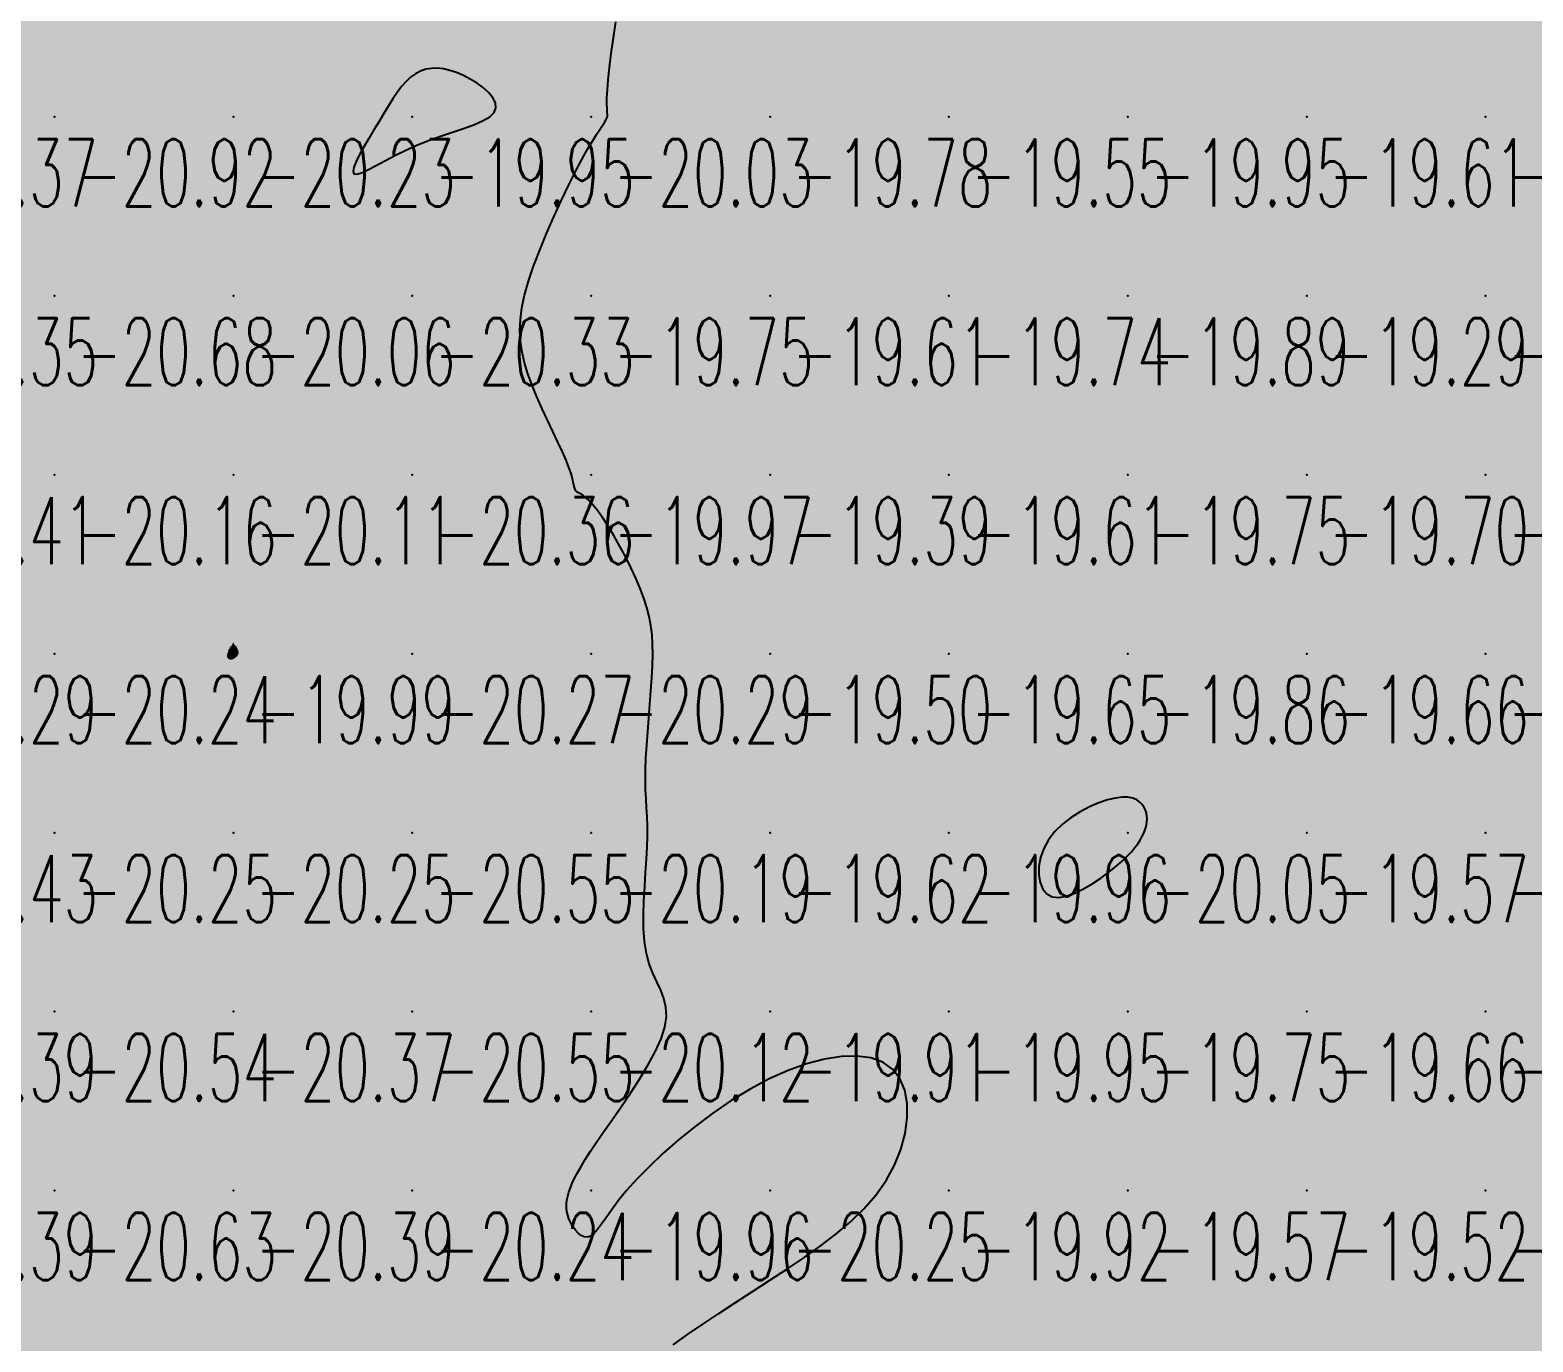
# Model space of a CAD drawing. Header units: millimetres. Extents: x 88261 to 90953, y 390274 to 392322.
# Drawn here: x 89158.9 to 89242.9, y 391318.8 to 391392.1 of the extents above; entities that cross this region are included whole.
import ezdxf
from ezdxf.enums import TextEntityAlignment as Align

# ---------------------------------------------------------------- set-up
doc = ezdxf.new("R2010")
doc.units = ezdxf.units.MM
doc.header["$LTSCALE"] = 25
for name, color, linetype in [('CN_04_00', 242, 'Continuous'), ('COTEAlt', 7, 'Continuous'), ('TN_COLORIAGE', 7, 'Continuous')]:
    doc.layers.add(name, color=color, linetype=linetype)
doc.styles.add('Simplex 1.0', font='Simplex.shx', dxfattribs={"width": 0.99, "height": 2.5})
doc.styles.get("Standard").update_dxf_attribs({"font": 'times.ttf'})

# ---------------------------------------------------------------- blocks, each defined once
blk = doc.blocks.new('COTE')
at = {"color": 0}
blk.add_point((0, 0), dxfattribs=at)
at = {"layer": 'COTEAlt'}
blk.add_attdef('ALT', text='', height=3.75, dxfattribs=at).set_placement((1.25, -1.25), align=Align.TOP_LEFT)

msp = doc.modelspace()

# ---------------------------------------------------------------- linework, layer by layer
at = {"layer": 'CN_04_00', "elevation": -20, "flags": 128}
msp.add_lwpolyline([(89194.835, 391318.624), (89195.639, 391319.188), (89196.496, 391319.772), (89197.395, 391320.371), (89198.324, 391320.982), (89199.275, 391321.602), (89200.234, 391322.226), (89201.192, 391322.852), (89202.135, 391323.486), (89203.05, 391324.133), (89203.924, 391324.8), (89204.742, 391325.493), (89205.493, 391326.22), (89206.163, 391326.985), (89206.737, 391327.797), (89207.205, 391328.655), (89207.561, 391329.541), (89207.8, 391330.429), (89207.918, 391331.294), (89207.912, 391332.112), (89207.776, 391332.857), (89207.506, 391333.503), (89207.099, 391334.028), (89206.553, 391334.409), (89205.883, 391334.649), (89205.104, 391334.754), (89204.236, 391334.731), (89203.294, 391334.585), (89202.295, 391334.324), (89201.258, 391333.953), (89200.199, 391333.479), (89199.134, 391332.912), (89198.08, 391332.267), (89197.051, 391331.565), (89196.062, 391330.825), (89195.128, 391330.066), (89194.264, 391329.309), (89193.484, 391328.572), (89192.804, 391327.875), (89192.234, 391327.235), (89191.764, 391326.658), (89191.379, 391326.146), (89191.064, 391325.704), (89190.806, 391325.333), (89190.588, 391325.037), (89190.397, 391324.819), (89190.218, 391324.683), (89190.039, 391324.628), (89189.861, 391324.646), (89189.687, 391324.726), (89189.521, 391324.856), (89189.366, 391325.025), (89189.227, 391325.221), (89189.107, 391325.434), (89189.01, 391325.651), (89188.938, 391325.864), (89188.891, 391326.074), (89188.869, 391326.281), (89188.87, 391326.491), (89188.894, 391326.704), (89188.939, 391326.924), (89189.005, 391327.152), (89189.09, 391327.393), (89189.195, 391327.649), (89189.325, 391327.928), (89189.486, 391328.237), (89189.683, 391328.586), (89189.922, 391328.981), (89190.21, 391329.432), (89190.552, 391329.947), (89190.954, 391330.533), (89191.417, 391331.195), (89191.921, 391331.916), (89192.44, 391332.678), (89192.949, 391333.458), (89193.422, 391334.239), (89193.834, 391334.999), (89194.159, 391335.718), (89194.373, 391336.376), (89194.457, 391336.96), (89194.429, 391337.484), (89194.314, 391337.967), (89194.139, 391338.43), (89193.928, 391338.894), (89193.706, 391339.379), (89193.5, 391339.905), (89193.335, 391340.492), (89193.23, 391341.155), (89193.18, 391341.88), (89193.172, 391342.647), (89193.197, 391343.438), (89193.242, 391344.231), (89193.296, 391345.008), (89193.347, 391345.749), (89193.384, 391346.435), (89193.398, 391347.051), (89193.392, 391347.61), (89193.373, 391348.129), (89193.347, 391348.628), (89193.318, 391349.123), (89193.295, 391349.632), (89193.282, 391350.175), (89193.286, 391350.768), (89193.311, 391351.425), (89193.354, 391352.134), (89193.409, 391352.88), (89193.47, 391353.645), (89193.533, 391354.413), (89193.592, 391355.168), (89193.642, 391355.894), (89193.677, 391356.574), (89193.693, 391357.196), (89193.686, 391357.768), (89193.653, 391358.304), (89193.591, 391358.816), (89193.497, 391359.316), (89193.369, 391359.818), (89193.203, 391360.335), (89192.997, 391360.878), (89192.749, 391361.457), (89192.468, 391362.06), (89192.162, 391362.669), (89191.841, 391363.27), (89191.515, 391363.844), (89191.194, 391364.377), (89190.887, 391364.851), (89190.603, 391365.251), (89190.351, 391365.564), (89190.131, 391365.799), (89189.941, 391365.971), (89189.779, 391366.092), (89189.645, 391366.177), (89189.536, 391366.238), (89189.451, 391366.29), (89189.389, 391366.347), (89189.347, 391366.421), (89189.317, 391366.52), (89189.289, 391366.651), (89189.253, 391366.823), (89189.201, 391367.041), (89189.123, 391367.314), (89189.009, 391367.649), (89188.851, 391368.053), (89188.641, 391368.53), (89188.39, 391369.069), (89188.11, 391369.658), (89187.813, 391370.284), (89187.513, 391370.932), (89187.221, 391371.591), (89186.952, 391372.245), (89186.716, 391372.883), (89186.526, 391373.495), (89186.386, 391374.091), (89186.299, 391374.683), (89186.266, 391375.284), (89186.293, 391375.909), (89186.38, 391376.571), (89186.531, 391377.283), (89186.749, 391378.058), (89187.033, 391378.903), (89187.373, 391379.8), (89187.752, 391380.724), (89188.157, 391381.649), (89188.573, 391382.551), (89188.984, 391383.405), (89189.377, 391384.186), (89189.737, 391384.868), (89190.052, 391385.434), (89190.321, 391385.891), (89190.548, 391386.254), (89190.734, 391386.537), (89190.883, 391386.755), (89190.997, 391386.922), (89191.078, 391387.053), (89191.129, 391387.163), (89191.154, 391387.266), (89191.16, 391387.379), (89191.153, 391387.522), (89191.141, 391387.712), (89191.132, 391387.967), (89191.134, 391388.305), (89191.154, 391388.745), (89191.2, 391389.304), (89191.276, 391389.993), (89191.377, 391390.787), (89191.495, 391391.654), (89191.623, 391392.562)], dxfattribs=at)
for points in [[(89177.151, 391384.035), (89177.413, 391384.116), (89177.767, 391384.279), (89178.202, 391384.507), (89178.707, 391384.778), (89179.271, 391385.075), (89179.884, 391385.379), (89180.535, 391385.671), (89181.21, 391385.936), (89181.89, 391386.176), (89182.553, 391386.399), (89183.176, 391386.611), (89183.737, 391386.82), (89184.214, 391387.031), (89184.585, 391387.252), (89184.828, 391387.49), (89184.927, 391387.749), (89184.896, 391388.023), (89184.755, 391388.305), (89184.524, 391388.587), (89184.224, 391388.861), (89183.873, 391389.119), (89183.494, 391389.352), (89183.105, 391389.554), (89182.724, 391389.718), (89182.355, 391389.84), (89181.999, 391389.921), (89181.655, 391389.958), (89181.325, 391389.951), (89181.01, 391389.899), (89180.711, 391389.8), (89180.427, 391389.653), (89180.159, 391389.458), (89179.903, 391389.217), (89179.656, 391388.933), (89179.412, 391388.61), (89179.168, 391388.25), (89178.919, 391387.857), (89178.661, 391387.434), (89178.39, 391386.984), (89178.105, 391386.512), (89177.818, 391386.035), (89177.547, 391385.569), (89177.307, 391385.134), (89177.115, 391384.747), (89176.988, 391384.426), (89176.941, 391384.189), (89176.992, 391384.055), (89177.151, 391384.035)], [(89169.985, 391357.016), (89169.972, 391357.041), (89169.964, 391357.071), (89169.961, 391357.107), (89169.962, 391357.147), (89169.968, 391357.192), (89169.978, 391357.242), (89169.994, 391357.298), (89170.015, 391357.359), (89170.04, 391357.422), (89170.068, 391357.486), (89170.099, 391357.546), (89170.131, 391357.601), (89170.165, 391357.647), (89170.198, 391357.682), (89170.231, 391357.703), (89170.262, 391357.707), (89170.292, 391357.698), (89170.319, 391357.676), (89170.345, 391357.645), (89170.369, 391357.608), (89170.391, 391357.567), (89170.412, 391357.524), (89170.43, 391357.482), (89170.446, 391357.443), (89170.459, 391357.408), (89170.47, 391357.375), (89170.478, 391357.344), (89170.481, 391357.314), (89170.481, 391357.284), (89170.476, 391357.254), (89170.466, 391357.224), (89170.45, 391357.192), (89170.43, 391357.16), (89170.406, 391357.128), (89170.379, 391357.096), (89170.348, 391357.066), (89170.315, 391357.039), (89170.281, 391357.014), (89170.246, 391356.994), (89170.21, 391356.978), (89170.175, 391356.967), (89170.141, 391356.96), (89170.108, 391356.958), (89170.077, 391356.96), (89170.049, 391356.967), (89170.024, 391356.979), (89170.002, 391356.995), (89169.985, 391357.016)], [(89215.553, 391346.353), (89215.375, 391345.848), (89215.283, 391345.348), (89215.275, 391344.873), (89215.347, 391344.445), (89215.499, 391344.086), (89215.726, 391343.815), (89216.027, 391343.654), (89216.398, 391343.617), (89216.823, 391343.692), (89217.286, 391343.857), (89217.77, 391344.094), (89218.259, 391344.382), (89218.735, 391344.701), (89219.183, 391345.032), (89219.586, 391345.355), (89219.93, 391345.652), (89220.218, 391345.924), (89220.456, 391346.174), (89220.651, 391346.403), (89220.809, 391346.616), (89220.936, 391346.814), (89221.039, 391347.002), (89221.123, 391347.181), (89221.193, 391347.354), (89221.25, 391347.522), (89221.292, 391347.687), (89221.318, 391347.849), (89221.327, 391348.01), (89221.317, 391348.17), (89221.287, 391348.33), (89221.235, 391348.491), (89221.16, 391348.653), (89221.057, 391348.809), (89220.921, 391348.951), (89220.746, 391349.072), (89220.527, 391349.162), (89220.259, 391349.215), (89219.936, 391349.222), (89219.554, 391349.174), (89219.11, 391349.067), (89218.621, 391348.901), (89218.106, 391348.679), (89217.584, 391348.405), (89217.075, 391348.081), (89216.598, 391347.71), (89216.173, 391347.296), (89215.82, 391346.842), (89215.553, 391346.353)]]:
    msp.add_lwpolyline(points, close=True, dxfattribs=at)
at = {"layer": 'TN_COLORIAGE', "color": 223}
for points in [[(89150.249, 391387.239, -20.708), (89160.249, 391387.239, -20.708), (89160.249, 391397.239, -20.708)], [(89150.249, 391397.239, -20.708), (89150.249, 391387.239, -20.708), (89160.249, 391397.239, -20.708)], [(89160.249, 391387.239, -20), (89169.553, 391396.544, -20), (89160.249, 391397.239, -20), (89169.364, 391397.239, -20)], [(89170.249, 391387.239, -20), (89178.577, 391387.239, -20), (89180.249, 391397.239, -20), (89180.249, 391390.175, -20)], [(89170.249, 391387.239, -20), (89170.249, 391394.973, -20), (89180.249, 391397.239, -20), (89174.024, 391397.239, -20)], [(89190.249, 391397.239, -20), (89182.988, 391389.978, -20), (89180.249, 391397.239, -20), (89180.249, 391390.175, -20)], [(89190.249, 391397.239, -20), (89182.988, 391389.978, -20), (89190.249, 391387.239, -20), (89186.433, 391387.239, -20)], [(89190.249, 391397.239, -20), (89192.393, 391397.239, -20), (89190.249, 391387.239, -20), (89190.846, 391387.837, -20)], [(89160.249, 391387.239, -20), (89169.553, 391396.544, -20), (89170.249, 391387.239, -20), (89170.249, 391394.973, -20)], [(89190.846, 391387.837, -20.029), (89191.42, 391387.239, -20.029), (89190.249, 391387.239, -20.029)], [(89150.249, 391377.239, -20.92), (89160.249, 391377.239, -20.92), (89160.249, 391387.239, -20.92)], [(89150.249, 391387.239, -20.92), (89150.249, 391377.239, -20.92), (89160.249, 391387.239, -20.92)], [(89160.249, 391377.239, -20.235), (89170.249, 391377.239, -20.235), (89170.249, 391387.239, -20.235)], [(89160.249, 391387.239, -20.235), (89160.249, 391377.239, -20.235), (89170.249, 391387.239, -20.235)], [(89170.249, 391387.239, -20), (89178.577, 391387.239, -20), (89170.249, 391377.239, -20), (89175.781, 391382.772, -20)], [(89180.249, 391377.239, -20), (89180.249, 391386.004, -20), (89190.249, 391387.239, -20), (89186.433, 391387.239, -20)], [(89180.249, 391377.239, -20), (89186.008, 391377.239, -20), (89190.249, 391387.239, -20), (89190.249, 391386.183, -20)], [(89190.249, 391386.183, -20.029), (89191.42, 391387.239, -20.029), (89190.249, 391387.239, -20.029)], [(89180.249, 391377.239, -20), (89180.249, 391386.004, -20), (89170.249, 391377.239, -20), (89175.781, 391382.772, -20)], [(89150.249, 391377.239, -20.679), (89150.249, 391367.239, -20.679), (89160.249, 391377.239, -20.679)], [(89150.249, 391367.239, -20.679), (89160.249, 391367.239, -20.679), (89160.249, 391377.239, -20.679)], [(89160.249, 391377.239, -20.058), (89160.249, 391367.239, -20.058), (89170.249, 391377.239, -20.058)], [(89160.249, 391367.239, -20.058), (89170.249, 391367.239, -20.058), (89170.249, 391377.239, -20.058)], [(89170.249, 391377.239, -20.334), (89170.249, 391367.239, -20.334), (89180.249, 391377.239, -20.334)], [(89170.249, 391367.239, -20.334), (89180.249, 391367.239, -20.334), (89180.249, 391377.239, -20.334)], [(89180.249, 391367.239, -20), (89186.215, 391373.205, -20), (89180.249, 391377.239, -20), (89186.008, 391377.239, -20)], [(89186.215, 391373.205, -20.364), (89189.431, 391367.239, -20.364), (89180.249, 391367.239, -20.364)], [(89150.249, 391367.239, -20.159), (89150.249, 391357.239, -20.159), (89160.249, 391367.239, -20.159)], [(89150.249, 391357.239, -20.159), (89160.249, 391357.239, -20.159), (89160.249, 391367.239, -20.159)], [(89160.249, 391367.239, -20.109), (89160.249, 391357.239, -20.109), (89170.249, 391367.239, -20.109)], [(89160.249, 391357.239, -20), (89169.94, 391357.239, -20), (89170.249, 391367.239, -20), (89170.249, 391357.884, -20)], [(89180.249, 391367.239, -20), (89170.451, 391357.442, -20), (89170.249, 391367.239, -20), (89170.249, 391357.884, -20)], [(89180.249, 391367.239, -20), (89170.451, 391357.442, -20), (89180.249, 391357.239, -20), (89170.524, 391357.239, -20)], [(89180.249, 391367.239, -20), (89189.431, 391367.239, -20), (89180.249, 391357.239, -20), (89189.164, 391366.155, -20)], [(89190.249, 391357.239, -20), (89190.249, 391366.224, -20), (89180.249, 391357.239, -20), (89189.164, 391366.155, -20)], [(89193.461, 391360.452, -20.287), (89190.249, 391366.224, -20.287), (89190.249, 391357.239, -20.287)], [(89193.461, 391360.452, -20.287), (89193.89, 391357.239, -20.287), (89190.249, 391357.239, -20.287)], [(89150.249, 391357.239, -20.236), (89150.249, 391347.239, -20.236), (89160.249, 391357.239, -20.236)], [(89150.249, 391347.239, -20.236), (89160.249, 391347.239, -20.236), (89160.249, 391357.239, -20.236)], [(89160.249, 391347.239, -20), (89169.956, 391356.947, -20), (89160.249, 391357.239, -20), (89169.94, 391357.239, -20)], [(89160.249, 391347.239, -20), (89169.956, 391356.947, -20), (89170.249, 391347.239, -20), (89170.249, 391356.944, -20)], [(89180.249, 391357.239, -20), (89170.524, 391357.239, -20), (89170.249, 391347.239, -20), (89170.249, 391356.944, -20)], [(89170.249, 391347.239, -20.266), (89180.249, 391347.239, -20.266), (89180.249, 391357.239, -20.266)], [(89180.249, 391357.239, -20.287), (89180.249, 391347.239, -20.287), (89190.249, 391357.239, -20.287)], [(89180.249, 391347.239, -20.287), (89190.249, 391347.239, -20.287), (89190.249, 391357.239, -20.287)], [(89190.249, 391357.239, -20), (89193.89, 391357.239, -20), (89190.249, 391347.239, -20), (89193.042, 391350.033, -20)], [(89193.042, 391350.033, -20.194), (89193.658, 391347.239, -20.194), (89190.249, 391347.239, -20.194)], [(89220.249, 391349.835, -20.048), (89214.85, 391347.239, -20.048), (89220.249, 391347.239, -20.048)], [(89221.477, 391348.468, -20.048), (89220.249, 391349.835, -20.048), (89220.249, 391347.239, -20.048)], [(89221.252, 391347.239, -20.048), (89221.477, 391348.468, -20.048), (89220.249, 391347.239, -20.048)], [(89150.249, 391347.239, -20.25), (89150.249, 391337.239, -20.25), (89160.249, 391347.239, -20.25)], [(89150.249, 391337.239, -20.25), (89160.249, 391337.239, -20.25), (89160.249, 391347.239, -20.25)], [(89160.249, 391347.239, -20.248), (89160.249, 391337.239, -20.248), (89170.249, 391347.239, -20.248)], [(89160.249, 391337.239, -20.248), (89170.249, 391337.239, -20.248), (89170.249, 391347.239, -20.248)], [(89170.249, 391347.239, -20.548), (89170.249, 391337.239, -20.548), (89180.249, 391347.239, -20.548)], [(89170.249, 391337.239, -20.548), (89180.249, 391337.239, -20.548), (89180.249, 391347.239, -20.548)], [(89180.249, 391347.239, -20.194), (89180.249, 391337.239, -20.194), (89190.249, 391347.239, -20.194)], [(89180.249, 391337.239, -20.194), (89190.249, 391337.239, -20.194), (89190.249, 391347.239, -20.194)], [(89190.249, 391347.239, -20), (89193.658, 391347.239, -20), (89190.249, 391337.239, -20), (89192.628, 391339.618, -20)], [(89215.266, 391342.257, -20.048), (89214.85, 391347.239, -20.048), (89220.249, 391347.239, -20.048)], [(89220.249, 391345.658, -20.048), (89215.266, 391342.257, -20.048), (89220.249, 391347.239, -20.048)], [(89221.252, 391347.239, -20.048), (89220.249, 391345.658, -20.048), (89220.249, 391347.239, -20.048)], [(89192.628, 391339.618, -20.117), (89195.84, 391337.239, -20.117), (89190.249, 391337.239, -20.117)], [(89150.249, 391337.239, -20.539), (89150.249, 391327.239, -20.539), (89160.249, 391337.239, -20.539)], [(89150.249, 391327.239, -20.539), (89160.249, 391327.239, -20.539), (89160.249, 391337.239, -20.539)], [(89160.249, 391337.239, -20.367), (89160.249, 391327.239, -20.367), (89170.249, 391337.239, -20.367)], [(89160.249, 391327.239, -20.367), (89170.249, 391327.239, -20.367), (89170.249, 391337.239, -20.367)], [(89170.249, 391337.239, -20.552), (89170.249, 391327.239, -20.552), (89180.249, 391337.239, -20.552)], [(89170.249, 391327.239, -20.552), (89180.249, 391327.239, -20.552), (89180.249, 391337.239, -20.552)], [(89180.249, 391337.239, -20.117), (89180.249, 391327.239, -20.117), (89190.249, 391337.239, -20.117)], [(89180.249, 391327.239, -20), (89188.89, 391327.239, -20), (89190.249, 391337.239, -20), (89190.249, 391329.68, -20)], [(89195.84, 391337.239, -20.117), (89190.249, 391329.68, -20.117), (89190.249, 391337.239, -20.117)], [(89200.249, 391334.508, -20.246), (89208.614, 391335.604, -20.246), (89200.249, 391327.239, -20.246)], [(89207.89, 391327.239, -20.246), (89208.614, 391335.604, -20.246), (89200.249, 391327.239, -20.246)], [(89200.249, 391334.508, -20.246), (89191.582, 391327.239, -20.246), (89200.249, 391327.239, -20.246)], [(89150.249, 391327.239, -20.629), (89150.249, 391317.239, -20.629), (89160.249, 391327.239, -20.629)], [(89150.249, 391317.239, -20.629), (89160.249, 391317.239, -20.629), (89160.249, 391327.239, -20.629)], [(89160.249, 391327.239, -20.391), (89160.249, 391317.239, -20.391), (89170.249, 391327.239, -20.391)], [(89160.249, 391317.239, -20.391), (89170.249, 391317.239, -20.391), (89170.249, 391327.239, -20.391)], [(89170.249, 391327.239, -20.241), (89170.249, 391317.239, -20.241), (89180.249, 391327.239, -20.241)], [(89170.249, 391317.239, -20.241), (89180.249, 391317.239, -20.241), (89180.249, 391327.239, -20.241)], [(89180.249, 391327.239, -20), (89188.89, 391327.239, -20), (89180.249, 391317.239, -20), (89188.73, 391325.721, -20)], [(89200.249, 391327.239, -20), (89191.582, 391327.239, -20), (89190.249, 391317.239, -20), (89190.249, 391323.784, -20)], [(89200.249, 391327.239, -20), (89200.249, 391322.219, -20), (89190.249, 391317.239, -20), (89192.519, 391317.239, -20)], [(89200.249, 391322.219, -20.246), (89207.89, 391327.239, -20.246), (89200.249, 391327.239, -20.246)], [(89180.249, 391317.239, -20), (89188.73, 391325.721, -20), (89190.249, 391317.239, -20), (89190.249, 391323.784, -20)]]:
    msp.add_solid(points, dxfattribs=at)
at = {"layer": 'TN_COLORIAGE', "color": 213}
for points in [[(89191.42, 391387.239, -19.542), (89190.846, 391387.837, -19.542), (89200.249, 391387.239, -19.542), (89200.249, 391397.239, -19.542)], [(89190.846, 391387.837, -19.542), (89192.393, 391397.239, -19.542), (89200.249, 391397.239, -19.542)], [(89200.249, 391397.239, -19.758), (89200.249, 391387.239, -19.758), (89210.249, 391397.239, -19.758)], [(89200.249, 391387.239, -19.758), (89210.249, 391387.239, -19.758), (89210.249, 391397.239, -19.758)], [(89210.249, 391397.239, -19.812), (89210.249, 391387.239, -19.812), (89220.249, 391397.239, -19.812)], [(89210.249, 391387.239, -19.812), (89220.249, 391387.239, -19.812), (89220.249, 391397.239, -19.812)], [(89220.249, 391397.239, -19.488), (89220.249, 391387.239, -19.488), (89230.249, 391397.239, -19.488)], [(89220.249, 391387.239, -19.488), (89230.249, 391387.239, -19.488), (89230.249, 391397.239, -19.488)], [(89230.249, 391397.239, -19.308), (89230.249, 391387.239, -19.308), (89240.249, 391397.239, -19.308)], [(89230.249, 391387.239, -19.308), (89240.249, 391387.239, -19.308), (89240.249, 391397.239, -19.308)], [(89249.733, 391396.723, -19.308), (89249.854, 391397.239, -19.308), (89240.249, 391387.239, -19.308), (89240.249, 391397.239, -19.308)], [(89250.249, 391396.317, -19.477), (89249.733, 391396.723, -19.477), (89250.249, 391387.239, -19.477), (89240.249, 391387.239, -19.477)], [(89180.249, 391390.175, -19.953), (89178.577, 391387.239, -19.953), (89180.249, 391387.239, -19.953)], [(89180.249, 391390.175, -19.953), (89182.988, 391389.978, -19.953), (89180.249, 391387.239, -19.953)], [(89186.433, 391387.239, -19.953), (89182.988, 391389.978, -19.953), (89180.249, 391387.239, -19.953)], [(89175.781, 391382.772, -19.953), (89178.577, 391387.239, -19.953), (89180.249, 391387.239, -19.953)], [(89175.781, 391382.772, -19.953), (89180.249, 391386.004, -19.953), (89180.249, 391387.239, -19.953)], [(89186.433, 391387.239, -19.953), (89180.249, 391386.004, -19.953), (89180.249, 391387.239, -19.953)], [(89190.249, 391377.239, -19.781), (89200.249, 391377.239, -19.781), (89200.249, 391387.239, -19.781)], [(89191.42, 391387.239, -19.754), (89190.249, 391386.183, -19.754), (89200.249, 391387.239, -19.754), (89190.249, 391377.239, -19.754)], [(89200.249, 391387.239, -19.547), (89200.249, 391377.239, -19.547), (89210.249, 391387.239, -19.547)], [(89200.249, 391377.239, -19.547), (89210.249, 391377.239, -19.547), (89210.249, 391387.239, -19.547)], [(89210.249, 391387.239, -19.946), (89210.249, 391377.239, -19.946), (89220.249, 391387.239, -19.946)], [(89210.249, 391377.239, -19.946), (89220.249, 391377.239, -19.946), (89220.249, 391387.239, -19.946)], [(89220.249, 391387.239, -19.605), (89220.249, 391377.239, -19.605), (89230.249, 391387.239, -19.605)], [(89220.249, 391377.239, -19.605), (89230.249, 391377.239, -19.605), (89230.249, 391387.239, -19.605)], [(89230.249, 391387.239, -19.477), (89230.249, 391377.239, -19.477), (89240.249, 391387.239, -19.477)], [(89230.249, 391377.239, -19.477), (89240.249, 391377.239, -19.477), (89240.249, 391387.239, -19.477)], [(89240.249, 391387.239, -19.72), (89240.249, 391377.239, -19.72), (89250.249, 391387.239, -19.72)], [(89240.249, 391377.239, -19.72), (89250.249, 391377.239, -19.72), (89250.249, 391387.239, -19.72)], [(89190.249, 391386.183, -19.754), (89186.008, 391377.239, -19.754), (89190.249, 391377.239, -19.754)], [(89186.008, 391377.239, -19.754), (89186.215, 391373.205, -19.754), (89190.249, 391377.239, -19.754)], [(89189.431, 391367.239, -19.754), (89186.215, 391373.205, -19.754), (89190.249, 391367.239, -19.754), (89190.249, 391377.239, -19.754)], [(89190.249, 391377.239, -19.612), (89190.249, 391367.239, -19.612), (89200.249, 391377.239, -19.612)], [(89190.249, 391367.239, -19.612), (89200.249, 391367.239, -19.612), (89200.249, 391377.239, -19.612)], [(89200.249, 391377.239, -19.738), (89200.249, 391367.239, -19.738), (89210.249, 391377.239, -19.738)], [(89200.249, 391367.239, -19.738), (89210.249, 391367.239, -19.738), (89210.249, 391377.239, -19.738)], [(89210.249, 391377.239, -19.891), (89210.249, 391367.239, -19.891), (89220.249, 391377.239, -19.891)], [(89210.249, 391367.239, -19.891), (89220.249, 391367.239, -19.891), (89220.249, 391377.239, -19.891)], [(89220.249, 391377.239, -19.285), (89220.249, 391367.239, -19.285), (89230.249, 391377.239, -19.285)], [(89220.249, 391367.239, -19.285), (89230.249, 391367.239, -19.285), (89230.249, 391377.239, -19.285)], [(89230.249, 391377.239, -19.437), (89230.249, 391367.239, -19.437), (89240.249, 391377.239, -19.437)], [(89230.249, 391367.239, -19.437), (89240.249, 391367.239, -19.437), (89240.249, 391377.239, -19.437)], [(89240.249, 391377.239, -19.231), (89240.249, 391367.239, -19.231), (89250.249, 391377.239, -19.231)], [(89240.249, 391367.239, -19), (89247.619, 391367.239, -19), (89250.249, 391377.239, -19), (89250.249, 391370.767, -19)], [(89189.164, 391366.155, -19.968), (89189.431, 391367.239, -19.968), (89190.249, 391367.239, -19.968)], [(89189.164, 391366.155, -19.968), (89190.249, 391366.224, -19.968), (89190.249, 391367.239, -19.968)], [(89190.249, 391366.224, -19.394), (89193.461, 391360.452, -19.394), (89190.249, 391367.239, -19.394), (89200.249, 391367.239, -19.394)], [(89193.89, 391357.239, -19.394), (89193.461, 391360.452, -19.394), (89200.249, 391357.239, -19.394), (89200.249, 391367.239, -19.394)], [(89200.249, 391367.239, -19.609), (89200.249, 391357.239, -19.609), (89210.249, 391367.239, -19.609)], [(89200.249, 391357.239, -19.609), (89210.249, 391357.239, -19.609), (89210.249, 391367.239, -19.609)], [(89210.249, 391367.239, -19.752), (89210.249, 391357.239, -19.752), (89220.249, 391367.239, -19.752)], [(89210.249, 391357.239, -19.752), (89220.249, 391357.239, -19.752), (89220.249, 391367.239, -19.752)], [(89220.249, 391367.239, -19.704), (89220.249, 391357.239, -19.704), (89230.249, 391367.239, -19.704)], [(89220.249, 391357.239, -19.704), (89230.249, 391357.239, -19.704), (89230.249, 391367.239, -19.704)], [(89230.249, 391367.239, -19.353), (89230.249, 391357.239, -19.353), (89240.249, 391367.239, -19.353)], [(89230.249, 391357.239, -19.353), (89240.249, 391357.239, -19.353), (89240.249, 391367.239, -19.353)], [(89240.249, 391357.239, -19), (89247.761, 391364.752, -19), (89240.249, 391367.239, -19), (89247.619, 391367.239, -19)], [(89247.761, 391364.752, -19.38), (89249.28, 391357.239, -19.38), (89240.249, 391357.239, -19.38)], [(89170.249, 391357.884, -19.992), (89169.94, 391357.239, -19.992), (89170.249, 391357.239, -19.992)], [(89170.249, 391357.884, -19.992), (89170.451, 391357.442, -19.992), (89170.249, 391357.239, -19.992)], [(89170.524, 391357.239, -19.992), (89170.451, 391357.442, -19.992), (89170.249, 391357.239, -19.992)], [(89169.94, 391357.239, -19.992), (89169.956, 391356.947, -19.992), (89170.249, 391357.239, -19.992)], [(89170.249, 391356.944, -19.992), (89169.956, 391356.947, -19.992), (89170.249, 391357.239, -19.992)], [(89170.249, 391356.944, -19.992), (89170.524, 391357.239, -19.992), (89170.249, 391357.239, -19.992)], [(89193.042, 391350.033, -19.499), (89193.89, 391357.239, -19.499), (89200.249, 391357.239, -19.499)], [(89193.658, 391347.239, -19.499), (89193.042, 391350.033, -19.499), (89200.249, 391347.239, -19.499), (89200.249, 391357.239, -19.499)], [(89200.249, 391357.239, -19.654), (89200.249, 391347.239, -19.654), (89210.249, 391357.239, -19.654)], [(89200.249, 391347.239, -19.654), (89210.249, 391347.239, -19.654), (89210.249, 391357.239, -19.654)], [(89210.249, 391357.239, -19.864), (89210.249, 391347.239, -19.864), (89220.249, 391357.239, -19.864)], [(89214.85, 391347.239, -19.864), (89220.249, 391349.835, -19.864), (89210.249, 391347.239, -19.864), (89220.249, 391357.239, -19.864)], [(89220.249, 391349.835, -19.659), (89221.477, 391348.468, -19.659), (89220.249, 391357.239, -19.659), (89230.249, 391357.239, -19.659)], [(89221.477, 391348.468, -19.572), (89221.252, 391347.239, -19.572), (89230.249, 391357.239, -19.572), (89230.249, 391347.239, -19.572)], [(89230.249, 391357.239, -19.38), (89230.249, 391347.239, -19.38), (89240.249, 391357.239, -19.38)], [(89230.249, 391347.239, -19.38), (89240.249, 391347.239, -19.38), (89240.249, 391357.239, -19.38)], [(89240.249, 391347.239, -19), (89249.316, 391356.306, -19), (89240.249, 391357.239, -19), (89249.28, 391357.239, -19)], [(89240.249, 391347.239, -19), (89249.316, 391356.306, -19), (89250.249, 391347.239, -19), (89250.249, 391354.386, -19)], [(89192.628, 391339.618, -19.625), (89193.658, 391347.239, -19.625), (89200.249, 391347.239, -19.625)], [(89195.84, 391337.239, -19.625), (89192.628, 391339.618, -19.625), (89200.249, 391337.239, -19.625), (89200.249, 391347.239, -19.625)], [(89200.249, 391347.239, -19.959), (89200.249, 391337.239, -19.959), (89210.249, 391347.239, -19.959)], [(89200.249, 391337.239, -19.959), (89210.249, 391337.239, -19.959), (89210.249, 391347.239, -19.959)], [(89214.85, 391347.239, -19.952), (89215.266, 391342.257, -19.952), (89210.249, 391347.239, -19.952), (89210.249, 391337.239, -19.952)], [(89220.249, 391345.658, -19.572), (89221.252, 391347.239, -19.572), (89220.249, 391337.239, -19.572), (89230.249, 391347.239, -19.572)], [(89220.249, 391337.239, -19.572), (89230.249, 391337.239, -19.572), (89230.249, 391347.239, -19.572)], [(89230.249, 391347.239, -19.397), (89230.249, 391337.239, -19.397), (89240.249, 391347.239, -19.397)], [(89230.249, 391337.239, -19.397), (89240.249, 391337.239, -19.397), (89240.249, 391347.239, -19.397)], [(89240.249, 391347.239, -19.102), (89240.249, 391337.239, -19.102), (89250.249, 391347.239, -19.102)], [(89240.249, 391337.239, -19.102), (89250.249, 391337.239, -19.102), (89250.249, 391347.239, -19.102)], [(89215.266, 391342.257, -19.746), (89220.249, 391345.658, -19.746), (89210.249, 391337.239, -19.746), (89220.249, 391337.239, -19.746)], [(89190.249, 391329.68, -19.908), (89195.84, 391337.239, -19.908), (89190.249, 391327.239, -19.908), (89200.249, 391337.239, -19.908)], [(89191.582, 391327.239, -19.908), (89200.249, 391334.508, -19.908), (89190.249, 391327.239, -19.908), (89200.249, 391337.239, -19.908)], [(89208.614, 391335.604, -19.908), (89200.249, 391334.508, -19.908), (89210.249, 391337.239, -19.908), (89200.249, 391337.239, -19.908)], [(89208.614, 391335.604, -19.924), (89207.89, 391327.239, -19.924), (89210.249, 391337.239, -19.924), (89210.249, 391327.239, -19.924)], [(89210.249, 391337.239, -19.746), (89210.249, 391327.239, -19.746), (89220.249, 391337.239, -19.746)], [(89210.249, 391327.239, -19.746), (89220.249, 391327.239, -19.746), (89220.249, 391337.239, -19.746)], [(89220.249, 391337.239, -19.664), (89220.249, 391327.239, -19.664), (89230.249, 391337.239, -19.664)], [(89220.249, 391327.239, -19.664), (89230.249, 391327.239, -19.664), (89230.249, 391337.239, -19.664)], [(89230.249, 391337.239, -19.506), (89230.249, 391327.239, -19.506), (89240.249, 391337.239, -19.506)], [(89230.249, 391327.239, -19.506), (89240.249, 391327.239, -19.506), (89240.249, 391337.239, -19.506)], [(89240.249, 391337.239, -19.33), (89240.249, 391327.239, -19.33), (89250.249, 391337.239, -19.33)], [(89240.249, 391327.239, -19.33), (89250.249, 391327.239, -19.33), (89250.249, 391337.239, -19.33)], [(89190.249, 391329.68, -19.962), (89188.89, 391327.239, -19.962), (89190.249, 391327.239, -19.962)], [(89188.73, 391325.721, -19.962), (89188.89, 391327.239, -19.962), (89190.249, 391327.239, -19.962)], [(89190.249, 391323.784, -19.962), (89188.73, 391325.721, -19.962), (89190.249, 391327.239, -19.962)], [(89190.249, 391323.784, -19.962), (89191.582, 391327.239, -19.962), (89190.249, 391327.239, -19.962)], [(89207.89, 391327.239, -19.756), (89200.249, 391322.219, -19.756), (89210.249, 391327.239, -19.756), (89200.249, 391317.239, -19.756)], [(89200.249, 391317.239, -19.924), (89210.249, 391317.239, -19.924), (89210.249, 391327.239, -19.924)], [(89210.249, 391327.239, -19.571), (89210.249, 391317.239, -19.571), (89220.249, 391327.239, -19.571)], [(89210.249, 391317.239, -19.571), (89220.249, 391317.239, -19.571), (89220.249, 391327.239, -19.571)], [(89220.249, 391327.239, -19.522), (89220.249, 391317.239, -19.522), (89230.249, 391327.239, -19.522)], [(89220.249, 391317.239, -19.522), (89230.249, 391317.239, -19.522), (89230.249, 391327.239, -19.522)], [(89230.249, 391327.239, -19.694), (89230.249, 391317.239, -19.694), (89240.249, 391327.239, -19.694)], [(89230.249, 391317.239, -19.694), (89240.249, 391317.239, -19.694), (89240.249, 391327.239, -19.694)], [(89240.249, 391327.239, -19.597), (89240.249, 391317.239, -19.597), (89250.249, 391327.239, -19.597)], [(89240.249, 391317.239, -19.597), (89250.249, 391317.239, -19.597), (89250.249, 391327.239, -19.597)], [(89192.519, 391317.239, -19.756), (89200.249, 391322.219, -19.756), (89200.249, 391317.239, -19.756)]]:
    msp.add_solid(points, dxfattribs=at)

# ---------------------------------------------------------------- block references
at = {"layer": 'COTEAlt'}
ref = msp.add_blockref('COTE', (89150.249, 391387.239), dxfattribs=at)
ref.add_attrib('ALT', '-20.37', dxfattribs={"height": 3.75, "style": 'Simplex 1.0', "width": 0.6}).set_placement((89151.499, 391385.989), align=Align.TOP_LEFT)
ref = msp.add_blockref('COTE', (89160.249, 391387.239), dxfattribs=at)
ref.add_attrib('ALT', '-20.92', dxfattribs={"height": 3.75, "style": 'Simplex 1.0', "width": 0.6}).set_placement((89161.499, 391385.989), align=Align.TOP_LEFT)
ref = msp.add_blockref('COTE', (89170.249, 391387.239), dxfattribs=at)
ref.add_attrib('ALT', '-20.23', dxfattribs={"height": 3.75, "style": 'Simplex 1.0', "width": 0.6}).set_placement((89171.499, 391385.989), align=Align.TOP_LEFT)
ref = msp.add_blockref('COTE', (89180.249, 391387.239), dxfattribs=at)
ref.add_attrib('ALT', '-19.95', dxfattribs={"height": 3.75, "style": 'Simplex 1.0', "width": 0.6}).set_placement((89181.499, 391385.989), align=Align.TOP_LEFT)
ref = msp.add_blockref('COTE', (89190.249, 391387.239), dxfattribs=at)
ref.add_attrib('ALT', '-20.03', dxfattribs={"height": 3.75, "style": 'Simplex 1.0', "width": 0.6}).set_placement((89191.499, 391385.989), align=Align.TOP_LEFT)
ref = msp.add_blockref('COTE', (89200.249, 391387.239), dxfattribs=at)
ref.add_attrib('ALT', '-19.78', dxfattribs={"height": 3.75, "style": 'Simplex 1.0', "width": 0.6}).set_placement((89201.499, 391385.989), align=Align.TOP_LEFT)
ref = msp.add_blockref('COTE', (89210.249, 391387.239), dxfattribs=at)
ref.add_attrib('ALT', '-19.55', dxfattribs={"height": 3.75, "style": 'Simplex 1.0', "width": 0.6}).set_placement((89211.499, 391385.989), align=Align.TOP_LEFT)
ref = msp.add_blockref('COTE', (89220.249, 391387.239), dxfattribs=at)
ref.add_attrib('ALT', '-19.95', dxfattribs={"height": 3.75, "style": 'Simplex 1.0', "width": 0.6}).set_placement((89221.499, 391385.989), align=Align.TOP_LEFT)
ref = msp.add_blockref('COTE', (89230.249, 391387.239), dxfattribs=at)
ref.add_attrib('ALT', '-19.61', dxfattribs={"height": 3.75, "style": 'Simplex 1.0', "width": 0.6}).set_placement((89231.499, 391385.989), align=Align.TOP_LEFT)
ref = msp.add_blockref('COTE', (89240.249, 391387.239), dxfattribs=at)
ref.add_attrib('ALT', '-19.48', dxfattribs={"height": 3.75, "style": 'Simplex 1.0', "width": 0.6}).set_placement((89241.499, 391385.989), align=Align.TOP_LEFT)
ref = msp.add_blockref('COTE', (89150.249, 391377.239), dxfattribs=at)
ref.add_attrib('ALT', '-20.35', dxfattribs={"height": 3.75, "style": 'Simplex 1.0', "width": 0.6}).set_placement((89151.499, 391375.989), align=Align.TOP_LEFT)
ref = msp.add_blockref('COTE', (89160.249, 391377.239), dxfattribs=at)
ref.add_attrib('ALT', '-20.68', dxfattribs={"height": 3.75, "style": 'Simplex 1.0', "width": 0.6}).set_placement((89161.499, 391375.989), align=Align.TOP_LEFT)
ref = msp.add_blockref('COTE', (89170.249, 391377.239), dxfattribs=at)
ref.add_attrib('ALT', '-20.06', dxfattribs={"height": 3.75, "style": 'Simplex 1.0', "width": 0.6}).set_placement((89171.499, 391375.989), align=Align.TOP_LEFT)
ref = msp.add_blockref('COTE', (89180.249, 391377.239), dxfattribs=at)
ref.add_attrib('ALT', '-20.33', dxfattribs={"height": 3.75, "style": 'Simplex 1.0', "width": 0.6}).set_placement((89181.499, 391375.989), align=Align.TOP_LEFT)
ref = msp.add_blockref('COTE', (89190.249, 391377.239), dxfattribs=at)
ref.add_attrib('ALT', '-19.75', dxfattribs={"height": 3.75, "style": 'Simplex 1.0', "width": 0.6}).set_placement((89191.499, 391375.989), align=Align.TOP_LEFT)
ref = msp.add_blockref('COTE', (89200.249, 391377.239), dxfattribs=at)
ref.add_attrib('ALT', '-19.61', dxfattribs={"height": 3.75, "style": 'Simplex 1.0', "width": 0.6}).set_placement((89201.499, 391375.989), align=Align.TOP_LEFT)
ref = msp.add_blockref('COTE', (89210.249, 391377.239), dxfattribs=at)
ref.add_attrib('ALT', '-19.74', dxfattribs={"height": 3.75, "style": 'Simplex 1.0', "width": 0.6}).set_placement((89211.499, 391375.989), align=Align.TOP_LEFT)
ref = msp.add_blockref('COTE', (89220.249, 391377.239), dxfattribs=at)
ref.add_attrib('ALT', '-19.89', dxfattribs={"height": 3.75, "style": 'Simplex 1.0', "width": 0.6}).set_placement((89221.499, 391375.989), align=Align.TOP_LEFT)
ref = msp.add_blockref('COTE', (89230.249, 391377.239), dxfattribs=at)
ref.add_attrib('ALT', '-19.29', dxfattribs={"height": 3.75, "style": 'Simplex 1.0', "width": 0.6}).set_placement((89231.499, 391375.989), align=Align.TOP_LEFT)
ref = msp.add_blockref('COTE', (89240.249, 391377.239), dxfattribs=at)
ref.add_attrib('ALT', '-19.44', dxfattribs={"height": 3.75, "style": 'Simplex 1.0', "width": 0.6}).set_placement((89241.499, 391375.989), align=Align.TOP_LEFT)
ref = msp.add_blockref('COTE', (89150.249, 391367.239), dxfattribs=at)
ref.add_attrib('ALT', '-20.41', dxfattribs={"height": 3.75, "style": 'Simplex 1.0', "width": 0.6}).set_placement((89151.499, 391365.989), align=Align.TOP_LEFT)
ref = msp.add_blockref('COTE', (89160.249, 391367.239), dxfattribs=at)
ref.add_attrib('ALT', '-20.16', dxfattribs={"height": 3.75, "style": 'Simplex 1.0', "width": 0.6}).set_placement((89161.499, 391365.989), align=Align.TOP_LEFT)
ref = msp.add_blockref('COTE', (89170.249, 391367.239), dxfattribs=at)
ref.add_attrib('ALT', '-20.11', dxfattribs={"height": 3.75, "style": 'Simplex 1.0', "width": 0.6}).set_placement((89171.499, 391365.989), align=Align.TOP_LEFT)
ref = msp.add_blockref('COTE', (89180.249, 391367.239), dxfattribs=at)
ref.add_attrib('ALT', '-20.36', dxfattribs={"height": 3.75, "style": 'Simplex 1.0', "width": 0.6}).set_placement((89181.499, 391365.989), align=Align.TOP_LEFT)
ref = msp.add_blockref('COTE', (89190.249, 391367.239), dxfattribs=at)
ref.add_attrib('ALT', '-19.97', dxfattribs={"height": 3.75, "style": 'Simplex 1.0', "width": 0.6}).set_placement((89191.499, 391365.989), align=Align.TOP_LEFT)
ref = msp.add_blockref('COTE', (89200.249, 391367.239), dxfattribs=at)
ref.add_attrib('ALT', '-19.39', dxfattribs={"height": 3.75, "style": 'Simplex 1.0', "width": 0.6}).set_placement((89201.499, 391365.989), align=Align.TOP_LEFT)
ref = msp.add_blockref('COTE', (89210.249, 391367.239), dxfattribs=at)
ref.add_attrib('ALT', '-19.61', dxfattribs={"height": 3.75, "style": 'Simplex 1.0', "width": 0.6}).set_placement((89211.499, 391365.989), align=Align.TOP_LEFT)
ref = msp.add_blockref('COTE', (89220.249, 391367.239), dxfattribs=at)
ref.add_attrib('ALT', '-19.75', dxfattribs={"height": 3.75, "style": 'Simplex 1.0', "width": 0.6}).set_placement((89221.499, 391365.989), align=Align.TOP_LEFT)
ref = msp.add_blockref('COTE', (89230.249, 391367.239), dxfattribs=at)
ref.add_attrib('ALT', '-19.70', dxfattribs={"height": 3.75, "style": 'Simplex 1.0', "width": 0.6}).set_placement((89231.499, 391365.989), align=Align.TOP_LEFT)
ref = msp.add_blockref('COTE', (89240.249, 391367.239), dxfattribs=at)
ref.add_attrib('ALT', '-19.35', dxfattribs={"height": 3.75, "style": 'Simplex 1.0', "width": 0.6}).set_placement((89241.499, 391365.989), align=Align.TOP_LEFT)
ref = msp.add_blockref('COTE', (89150.249, 391357.239), dxfattribs=at)
ref.add_attrib('ALT', '-20.29', dxfattribs={"height": 3.75, "style": 'Simplex 1.0', "width": 0.6}).set_placement((89151.499, 391355.989), align=Align.TOP_LEFT)
ref = msp.add_blockref('COTE', (89160.249, 391357.239), dxfattribs=at)
ref.add_attrib('ALT', '-20.24', dxfattribs={"height": 3.75, "style": 'Simplex 1.0', "width": 0.6}).set_placement((89161.499, 391355.989), align=Align.TOP_LEFT)
ref = msp.add_blockref('COTE', (89170.249, 391357.239), dxfattribs=at)
ref.add_attrib('ALT', '-19.99', dxfattribs={"height": 3.75, "style": 'Simplex 1.0', "width": 0.6}).set_placement((89171.499, 391355.989), align=Align.TOP_LEFT)
ref = msp.add_blockref('COTE', (89180.249, 391357.239), dxfattribs=at)
ref.add_attrib('ALT', '-20.27', dxfattribs={"height": 3.75, "style": 'Simplex 1.0', "width": 0.6}).set_placement((89181.499, 391355.989), align=Align.TOP_LEFT)
ref = msp.add_blockref('COTE', (89190.249, 391357.239), dxfattribs=at)
ref.add_attrib('ALT', '-20.29', dxfattribs={"height": 3.75, "style": 'Simplex 1.0', "width": 0.6}).set_placement((89191.499, 391355.989), align=Align.TOP_LEFT)
ref = msp.add_blockref('COTE', (89200.249, 391357.239), dxfattribs=at)
ref.add_attrib('ALT', '-19.50', dxfattribs={"height": 3.75, "style": 'Simplex 1.0', "width": 0.6}).set_placement((89201.499, 391355.989), align=Align.TOP_LEFT)
ref = msp.add_blockref('COTE', (89210.249, 391357.239), dxfattribs=at)
ref.add_attrib('ALT', '-19.65', dxfattribs={"height": 3.75, "style": 'Simplex 1.0', "width": 0.6}).set_placement((89211.499, 391355.989), align=Align.TOP_LEFT)
ref = msp.add_blockref('COTE', (89220.249, 391357.239), dxfattribs=at)
ref.add_attrib('ALT', '-19.86', dxfattribs={"height": 3.75, "style": 'Simplex 1.0', "width": 0.6}).set_placement((89221.499, 391355.989), align=Align.TOP_LEFT)
ref = msp.add_blockref('COTE', (89230.249, 391357.239), dxfattribs=at)
ref.add_attrib('ALT', '-19.66', dxfattribs={"height": 3.75, "style": 'Simplex 1.0', "width": 0.6}).set_placement((89231.499, 391355.989), align=Align.TOP_LEFT)
ref = msp.add_blockref('COTE', (89240.249, 391357.239), dxfattribs=at)
ref.add_attrib('ALT', '-19.38', dxfattribs={"height": 3.75, "style": 'Simplex 1.0', "width": 0.6}).set_placement((89241.499, 391355.989), align=Align.TOP_LEFT)
ref = msp.add_blockref('COTE', (89150.249, 391347.239), dxfattribs=at)
ref.add_attrib('ALT', '-20.43', dxfattribs={"height": 3.75, "style": 'Simplex 1.0', "width": 0.6}).set_placement((89151.499, 391345.989), align=Align.TOP_LEFT)
ref = msp.add_blockref('COTE', (89160.249, 391347.239), dxfattribs=at)
ref.add_attrib('ALT', '-20.25', dxfattribs={"height": 3.75, "style": 'Simplex 1.0', "width": 0.6}).set_placement((89161.499, 391345.989), align=Align.TOP_LEFT)
ref = msp.add_blockref('COTE', (89170.249, 391347.239), dxfattribs=at)
ref.add_attrib('ALT', '-20.25', dxfattribs={"height": 3.75, "style": 'Simplex 1.0', "width": 0.6}).set_placement((89171.499, 391345.989), align=Align.TOP_LEFT)
ref = msp.add_blockref('COTE', (89180.249, 391347.239), dxfattribs=at)
ref.add_attrib('ALT', '-20.55', dxfattribs={"height": 3.75, "style": 'Simplex 1.0', "width": 0.6}).set_placement((89181.499, 391345.989), align=Align.TOP_LEFT)
ref = msp.add_blockref('COTE', (89190.249, 391347.239), dxfattribs=at)
ref.add_attrib('ALT', '-20.19', dxfattribs={"height": 3.75, "style": 'Simplex 1.0', "width": 0.6}).set_placement((89191.499, 391345.989), align=Align.TOP_LEFT)
ref = msp.add_blockref('COTE', (89200.249, 391347.239), dxfattribs=at)
ref.add_attrib('ALT', '-19.62', dxfattribs={"height": 3.75, "style": 'Simplex 1.0', "width": 0.6}).set_placement((89201.499, 391345.989), align=Align.TOP_LEFT)
ref = msp.add_blockref('COTE', (89210.249, 391347.239), dxfattribs=at)
ref.add_attrib('ALT', '-19.96', dxfattribs={"height": 3.75, "style": 'Simplex 1.0', "width": 0.6}).set_placement((89211.499, 391345.989), align=Align.TOP_LEFT)
ref = msp.add_blockref('COTE', (89220.249, 391347.239), dxfattribs=at)
ref.add_attrib('ALT', '-20.05', dxfattribs={"height": 3.75, "style": 'Simplex 1.0', "width": 0.6}).set_placement((89221.499, 391345.989), align=Align.TOP_LEFT)
ref = msp.add_blockref('COTE', (89230.249, 391347.239), dxfattribs=at)
ref.add_attrib('ALT', '-19.57', dxfattribs={"height": 3.75, "style": 'Simplex 1.0', "width": 0.6}).set_placement((89231.499, 391345.989), align=Align.TOP_LEFT)
ref = msp.add_blockref('COTE', (89240.249, 391347.239), dxfattribs=at)
ref.add_attrib('ALT', '-19.40', dxfattribs={"height": 3.75, "style": 'Simplex 1.0', "width": 0.6}).set_placement((89241.499, 391345.989), align=Align.TOP_LEFT)
ref = msp.add_blockref('COTE', (89150.249, 391337.239), dxfattribs=at)
ref.add_attrib('ALT', '-20.39', dxfattribs={"height": 3.75, "style": 'Simplex 1.0', "width": 0.6}).set_placement((89151.499, 391335.989), align=Align.TOP_LEFT)
ref = msp.add_blockref('COTE', (89160.249, 391337.239), dxfattribs=at)
ref.add_attrib('ALT', '-20.54', dxfattribs={"height": 3.75, "style": 'Simplex 1.0', "width": 0.6}).set_placement((89161.499, 391335.989), align=Align.TOP_LEFT)
ref = msp.add_blockref('COTE', (89170.249, 391337.239), dxfattribs=at)
ref.add_attrib('ALT', '-20.37', dxfattribs={"height": 3.75, "style": 'Simplex 1.0', "width": 0.6}).set_placement((89171.499, 391335.989), align=Align.TOP_LEFT)
ref = msp.add_blockref('COTE', (89180.249, 391337.239), dxfattribs=at)
ref.add_attrib('ALT', '-20.55', dxfattribs={"height": 3.75, "style": 'Simplex 1.0', "width": 0.6}).set_placement((89181.499, 391335.989), align=Align.TOP_LEFT)
ref = msp.add_blockref('COTE', (89190.249, 391337.239), dxfattribs=at)
ref.add_attrib('ALT', '-20.12', dxfattribs={"height": 3.75, "style": 'Simplex 1.0', "width": 0.6}).set_placement((89191.499, 391335.989), align=Align.TOP_LEFT)
ref = msp.add_blockref('COTE', (89200.249, 391337.239), dxfattribs=at)
ref.add_attrib('ALT', '-19.91', dxfattribs={"height": 3.75, "style": 'Simplex 1.0', "width": 0.6}).set_placement((89201.499, 391335.989), align=Align.TOP_LEFT)
ref = msp.add_blockref('COTE', (89210.249, 391337.239), dxfattribs=at)
ref.add_attrib('ALT', '-19.95', dxfattribs={"height": 3.75, "style": 'Simplex 1.0', "width": 0.6}).set_placement((89211.499, 391335.989), align=Align.TOP_LEFT)
ref = msp.add_blockref('COTE', (89220.249, 391337.239), dxfattribs=at)
ref.add_attrib('ALT', '-19.75', dxfattribs={"height": 3.75, "style": 'Simplex 1.0', "width": 0.6}).set_placement((89221.499, 391335.989), align=Align.TOP_LEFT)
ref = msp.add_blockref('COTE', (89230.249, 391337.239), dxfattribs=at)
ref.add_attrib('ALT', '-19.66', dxfattribs={"height": 3.75, "style": 'Simplex 1.0', "width": 0.6}).set_placement((89231.499, 391335.989), align=Align.TOP_LEFT)
ref = msp.add_blockref('COTE', (89240.249, 391337.239), dxfattribs=at)
ref.add_attrib('ALT', '-19.51', dxfattribs={"height": 3.75, "style": 'Simplex 1.0', "width": 0.6}).set_placement((89241.499, 391335.989), align=Align.TOP_LEFT)
ref = msp.add_blockref('COTE', (89150.249, 391327.239), dxfattribs=at)
ref.add_attrib('ALT', '-20.39', dxfattribs={"height": 3.75, "style": 'Simplex 1.0', "width": 0.6}).set_placement((89151.499, 391325.989), align=Align.TOP_LEFT)
ref = msp.add_blockref('COTE', (89160.249, 391327.239), dxfattribs=at)
ref.add_attrib('ALT', '-20.63', dxfattribs={"height": 3.75, "style": 'Simplex 1.0', "width": 0.6}).set_placement((89161.499, 391325.989), align=Align.TOP_LEFT)
ref = msp.add_blockref('COTE', (89170.249, 391327.239), dxfattribs=at)
ref.add_attrib('ALT', '-20.39', dxfattribs={"height": 3.75, "style": 'Simplex 1.0', "width": 0.6}).set_placement((89171.499, 391325.989), align=Align.TOP_LEFT)
ref = msp.add_blockref('COTE', (89180.249, 391327.239), dxfattribs=at)
ref.add_attrib('ALT', '-20.24', dxfattribs={"height": 3.75, "style": 'Simplex 1.0', "width": 0.6}).set_placement((89181.499, 391325.989), align=Align.TOP_LEFT)
ref = msp.add_blockref('COTE', (89190.249, 391327.239), dxfattribs=at)
ref.add_attrib('ALT', '-19.96', dxfattribs={"height": 3.75, "style": 'Simplex 1.0', "width": 0.6}).set_placement((89191.499, 391325.989), align=Align.TOP_LEFT)
ref = msp.add_blockref('COTE', (89200.249, 391327.239), dxfattribs=at)
ref.add_attrib('ALT', '-20.25', dxfattribs={"height": 3.75, "style": 'Simplex 1.0', "width": 0.6}).set_placement((89201.499, 391325.989), align=Align.TOP_LEFT)
ref = msp.add_blockref('COTE', (89210.249, 391327.239), dxfattribs=at)
ref.add_attrib('ALT', '-19.92', dxfattribs={"height": 3.75, "style": 'Simplex 1.0', "width": 0.6}).set_placement((89211.499, 391325.989), align=Align.TOP_LEFT)
ref = msp.add_blockref('COTE', (89220.249, 391327.239), dxfattribs=at)
ref.add_attrib('ALT', '-19.57', dxfattribs={"height": 3.75, "style": 'Simplex 1.0', "width": 0.6}).set_placement((89221.499, 391325.989), align=Align.TOP_LEFT)
ref = msp.add_blockref('COTE', (89230.249, 391327.239), dxfattribs=at)
ref.add_attrib('ALT', '-19.52', dxfattribs={"height": 3.75, "style": 'Simplex 1.0', "width": 0.6}).set_placement((89231.499, 391325.989), align=Align.TOP_LEFT)
ref = msp.add_blockref('COTE', (89240.249, 391327.239), dxfattribs=at)
ref.add_attrib('ALT', '-19.69', dxfattribs={"height": 3.75, "style": 'Simplex 1.0', "width": 0.6}).set_placement((89241.499, 391325.989), align=Align.TOP_LEFT)

doc.saveas('drawing.dxf')
